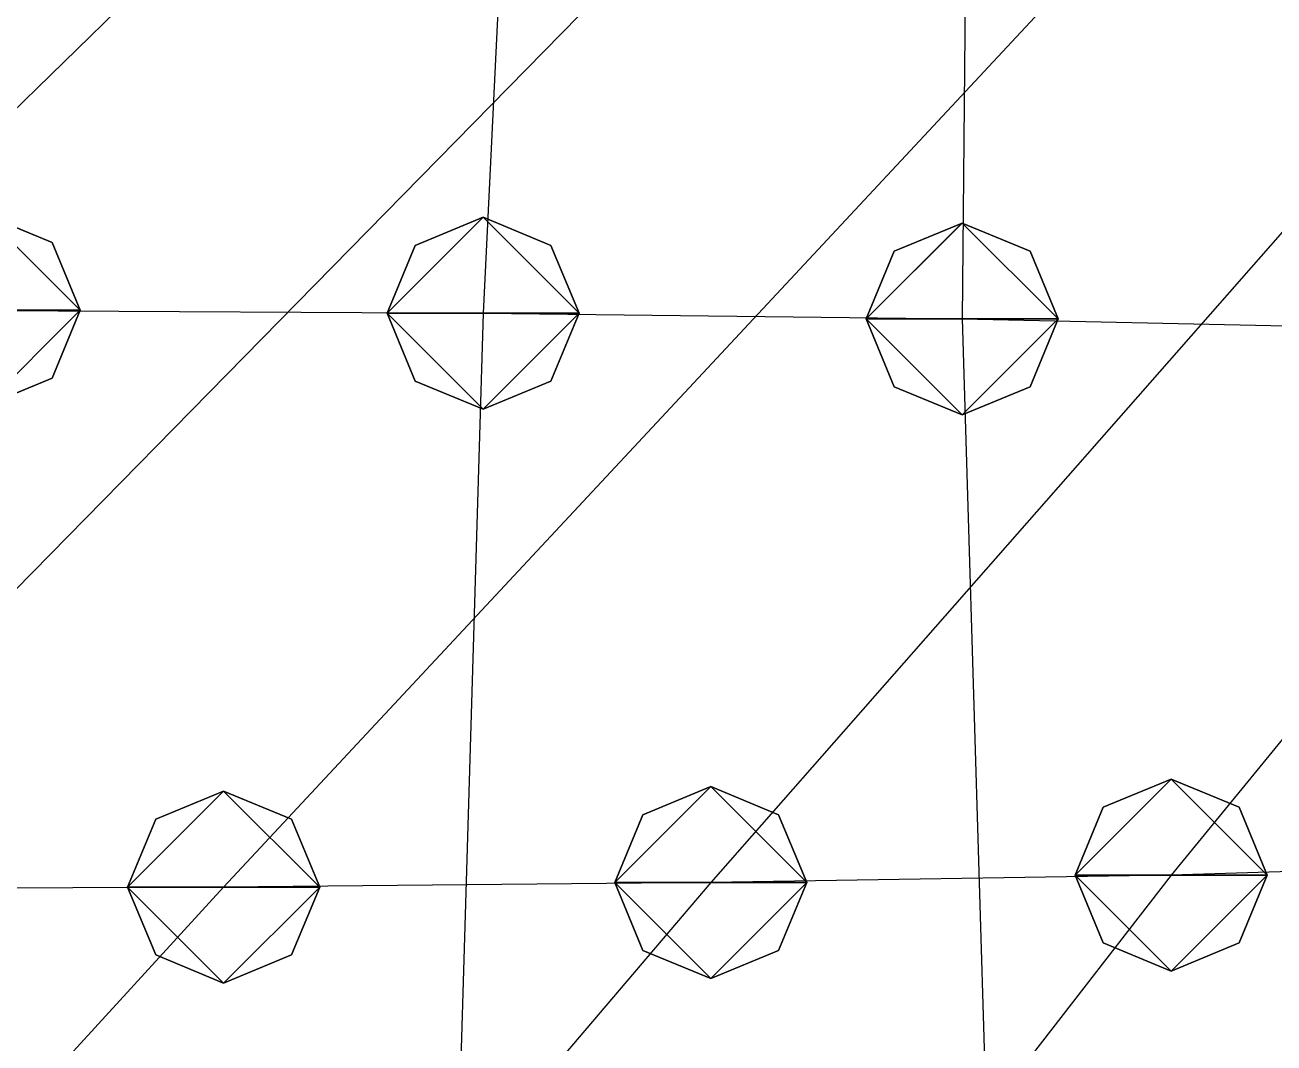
# Model space of a CAD drawing. Header units: metres. Extents: x -59 to 99, y -54 to 55.
# Drawn here: x -0.23 to 12.77, y -31.47 to -20.86 of the extents above; entities that cross this region are included whole.
import ezdxf

# ---------------------------------------------------------------- set-up
doc = ezdxf.new("R2010")
doc.units = ezdxf.units.M

msp = doc.modelspace()

# ---------------------------------------------------------------- linework, layer by layer
for p, q in [((5.0630875, -13.006203, -226.53896), (4.536083, -23.867195, -230.49078)), ((9.629581, -13.044731, -225.9801), (9.526428, -23.92662, -229.63622)), ((20.948685, -18.409348, -149.20023), (11.7027855, -29.71968, -146.73181)), ((16.790588, -18.542534, -147.28043), (6.9070206, -29.798447, -145.5957)), ((7.555294, -18.705124, -144.94443), (-3.3938313, -29.865913, -144.62265)), ((12.27956, -18.639244, -145.8881), (1.8347168, -29.844788, -144.9266)), ((2.7451897, -18.741272, -144.42993), (-8.672367, -29.863876, -144.6519)), ((0.048888326, -23.129211, -230.93582), (-0.6582184, -22.836319, -230.93578)), ((0.048888326, -23.129211, -230.93582), (-0.6582184, -22.836319, -230.93578)), ((0.048888326, -23.129211, -230.93582), (-0.6582184, -22.836319, -230.93578)), ((0.048888326, -23.129211, -230.93582), (-0.6582184, -22.836319, -230.93578)), ((4.536083, -22.867195, -230.49062), (3.8289766, -23.160088, -230.49066)), ((4.536083, -22.867195, -230.49062), (3.8289766, -23.160088, -230.49066)), ((4.536083, -22.867195, -230.49062), (3.8289766, -23.160088, -230.49066)), ((4.536083, -22.867195, -230.49062), (3.8289766, -23.160088, -230.49066)), ((5.24319, -23.160088, -230.49066), (4.536083, -22.867195, -230.49062)), ((5.24319, -23.160088, -230.49066), (4.536083, -22.867195, -230.49062)), ((5.24319, -23.160088, -230.49066), (4.536083, -22.867195, -230.49062)), ((5.24319, -23.160088, -230.49066), (4.536083, -22.867195, -230.49062)), ((9.526428, -22.92662, -229.63605), (8.819322, -23.219513, -229.6361)), ((9.526428, -22.92662, -229.63605), (8.819322, -23.219513, -229.6361)), ((9.526428, -22.92662, -229.63605), (8.819322, -23.219513, -229.6361)), ((9.526428, -22.92662, -229.63605), (8.819322, -23.219513, -229.6361)), ((10.233535, -23.219513, -229.6361), (9.526428, -22.92662, -229.63605)), ((10.233535, -23.219513, -229.6361), (9.526428, -22.92662, -229.63605)), ((10.233535, -23.219513, -229.6361), (9.526428, -22.92662, -229.63605)), ((10.233535, -23.219513, -229.6361), (9.526428, -22.92662, -229.63605)), ((0.3417815, -23.836319, -230.93594), (0.048888326, -23.129211, -230.93582)), ((0.3417815, -23.836319, -230.93594), (0.048888326, -23.129211, -230.93582)), ((0.3417815, -23.836319, -230.93594), (0.048888326, -23.129211, -230.93582)), ((0.3417815, -23.836319, -230.93594), (0.048888326, -23.129211, -230.93582)), ((3.8289766, -23.160088, -230.49066), (3.5360832, -23.867195, -230.49078)), ((3.8289766, -23.160088, -230.49066), (3.5360832, -23.867195, -230.49078)), ((3.8289766, -23.160088, -230.49066), (3.5360832, -23.867195, -230.49078)), ((3.8289766, -23.160088, -230.49066), (3.5360832, -23.867195, -230.49078)), ((5.536083, -23.867195, -230.49078), (5.24319, -23.160088, -230.49066)), ((5.536083, -23.867195, -230.49078), (5.24319, -23.160088, -230.49066)), ((5.536083, -23.867195, -230.49078), (5.24319, -23.160088, -230.49066)), ((5.536083, -23.867195, -230.49078), (5.24319, -23.160088, -230.49066)), ((8.819322, -23.219513, -229.6361), (8.526428, -23.92662, -229.63622)), ((8.819322, -23.219513, -229.6361), (8.526428, -23.92662, -229.63622)), ((8.819322, -23.219513, -229.6361), (8.526428, -23.92662, -229.63622)), ((8.819322, -23.219513, -229.6361), (8.526428, -23.92662, -229.63622)), ((10.526428, -23.92662, -229.63622), (10.233535, -23.219513, -229.6361)), ((10.526428, -23.92662, -229.63622), (10.233535, -23.219513, -229.6361)), ((10.526428, -23.92662, -229.63622), (10.233535, -23.219513, -229.6361)), ((10.526428, -23.92662, -229.63622), (10.233535, -23.219513, -229.6361)), ((-0.6582184, -23.836319, -230.93594), (4.536083, -23.867195, -230.49078)), ((0.048888326, -24.543427, -230.93607), (0.3417815, -23.836319, -230.93594)), ((0.048888326, -24.543427, -230.93607), (0.3417815, -23.836319, -230.93594)), ((0.048888326, -24.543427, -230.93607), (0.3417815, -23.836319, -230.93594)), ((0.048888326, -24.543427, -230.93607), (0.3417815, -23.836319, -230.93594)), ((3.5360832, -23.867195, -230.49078), (3.8289764, -24.574303, -230.4909)), ((3.5360832, -23.867195, -230.49078), (3.8289764, -24.574303, -230.4909)), ((3.5360832, -23.867195, -230.49078), (3.8289764, -24.574303, -230.4909)), ((3.5360832, -23.867195, -230.49078), (3.8289764, -24.574303, -230.4909)), ((4.536083, -23.867195, -230.49078), (4.213085, -34.699738, -234.8507)), ((4.536083, -23.867195, -230.49078), (9.526428, -23.92662, -229.63622)), ((5.24319, -24.574303, -230.4909), (5.536083, -23.867195, -230.49078)), ((5.24319, -24.574303, -230.4909), (5.536083, -23.867195, -230.49078)), ((5.24319, -24.574303, -230.4909), (5.536083, -23.867195, -230.49078)), ((5.24319, -24.574303, -230.4909), (5.536083, -23.867195, -230.49078)), ((8.526428, -23.92662, -229.63622), (8.819322, -24.633728, -229.63634)), ((8.526428, -23.92662, -229.63622), (8.819322, -24.633728, -229.63634)), ((8.526428, -23.92662, -229.63622), (8.819322, -24.633728, -229.63634)), ((8.526428, -23.92662, -229.63622), (8.819322, -24.633728, -229.63634)), ((9.526428, -23.92662, -229.63622), (14.086083, -24.025223, -228.23218)), ((9.526428, -23.92662, -229.63622), (9.854023, -34.770233, -233.8405)), ((10.233535, -24.633728, -229.63634), (10.526428, -23.92662, -229.63622)), ((10.233535, -24.633728, -229.63634), (10.526428, -23.92662, -229.63622)), ((10.233535, -24.633728, -229.63634), (10.526428, -23.92662, -229.63622)), ((10.233535, -24.633728, -229.63634), (10.526428, -23.92662, -229.63622)), ((-0.6582184, -24.836319, -230.93611), (0.048888326, -24.543427, -230.93607)), ((-0.6582184, -24.836319, -230.93611), (0.048888326, -24.543427, -230.93607)), ((-0.6582184, -24.836319, -230.93611), (0.048888326, -24.543427, -230.93607)), ((-0.6582184, -24.836319, -230.93611), (0.048888326, -24.543427, -230.93607)), ((3.8289764, -24.574303, -230.4909), (4.536083, -24.867195, -230.49095)), ((3.8289764, -24.574303, -230.4909), (4.536083, -24.867195, -230.49095)), ((3.8289764, -24.574303, -230.4909), (4.536083, -24.867195, -230.49095)), ((3.8289764, -24.574303, -230.4909), (4.536083, -24.867195, -230.49095)), ((4.536083, -24.867195, -230.49095), (5.24319, -24.574303, -230.4909)), ((4.536083, -24.867195, -230.49095), (5.24319, -24.574303, -230.4909)), ((4.536083, -24.867195, -230.49095), (5.24319, -24.574303, -230.4909)), ((4.536083, -24.867195, -230.49095), (5.24319, -24.574303, -230.4909)), ((8.819322, -24.633728, -229.63634), (9.526428, -24.92662, -229.63638)), ((8.819322, -24.633728, -229.63634), (9.526428, -24.92662, -229.63638)), ((8.819322, -24.633728, -229.63634), (9.526428, -24.92662, -229.63638)), ((8.819322, -24.633728, -229.63634), (9.526428, -24.92662, -229.63638)), ((9.526428, -24.92662, -229.63638), (10.233535, -24.633728, -229.63634)), ((9.526428, -24.92662, -229.63638), (10.233535, -24.633728, -229.63634)), ((9.526428, -24.92662, -229.63638), (10.233535, -24.633728, -229.63634)), ((9.526428, -24.92662, -229.63638), (10.233535, -24.633728, -229.63634)), ((11.7027855, -28.71968, -146.73164), (10.995679, -29.012573, -146.73169)), ((11.7027855, -28.71968, -146.73164), (10.995679, -29.012573, -146.73169)), ((11.7027855, -28.71968, -146.73164), (10.995679, -29.012573, -146.73169)), ((11.7027855, -28.71968, -146.73164), (10.995679, -29.012573, -146.73169)), ((12.409892, -29.012573, -146.73169), (11.7027855, -28.71968, -146.73164)), ((12.409892, -29.012573, -146.73169), (11.7027855, -28.71968, -146.73164)), ((12.409892, -29.012573, -146.73169), (11.7027855, -28.71968, -146.73164)), ((12.409892, -29.012573, -146.73169), (11.7027855, -28.71968, -146.73164)), ((1.8347168, -28.844788, -144.92644), (1.1276101, -29.13768, -144.92648)), ((1.8347168, -28.844788, -144.92644), (1.1276101, -29.13768, -144.92648)), ((1.8347168, -28.844788, -144.92644), (1.1276101, -29.13768, -144.92648)), ((1.8347168, -28.844788, -144.92644), (1.1276101, -29.13768, -144.92648)), ((2.5418234, -29.13768, -144.92648), (1.8347168, -28.844788, -144.92644)), ((2.5418234, -29.13768, -144.92648), (1.8347168, -28.844788, -144.92644)), ((2.5418234, -29.13768, -144.92648), (1.8347168, -28.844788, -144.92644)), ((2.5418234, -29.13768, -144.92648), (1.8347168, -28.844788, -144.92644)), ((6.9070206, -28.798447, -145.59554), (6.199914, -29.09134, -145.59558)), ((6.9070206, -28.798447, -145.59554), (6.199914, -29.09134, -145.59558)), ((6.9070206, -28.798447, -145.59554), (6.199914, -29.09134, -145.59558)), ((6.9070206, -28.798447, -145.59554), (6.199914, -29.09134, -145.59558)), ((7.614127, -29.09134, -145.59558), (6.9070206, -28.798447, -145.59554)), ((7.614127, -29.09134, -145.59558), (6.9070206, -28.798447, -145.59554)), ((7.614127, -29.09134, -145.59558), (6.9070206, -28.798447, -145.59554)), ((7.614127, -29.09134, -145.59558), (6.9070206, -28.798447, -145.59554)), ((1.1276101, -29.13768, -144.92648), (0.8347168, -29.844788, -144.9266)), ((1.1276101, -29.13768, -144.92648), (0.8347168, -29.844788, -144.9266)), ((1.1276101, -29.13768, -144.92648), (0.8347168, -29.844788, -144.9266)), ((1.1276101, -29.13768, -144.92648), (0.8347168, -29.844788, -144.9266)), ((2.8347168, -29.844788, -144.9266), (2.5418234, -29.13768, -144.92648)), ((2.8347168, -29.844788, -144.9266), (2.5418234, -29.13768, -144.92648)), ((2.8347168, -29.844788, -144.9266), (2.5418234, -29.13768, -144.92648)), ((2.8347168, -29.844788, -144.9266), (2.5418234, -29.13768, -144.92648)), ((6.199914, -29.09134, -145.59558), (5.9070206, -29.798447, -145.5957)), ((6.199914, -29.09134, -145.59558), (5.9070206, -29.798447, -145.5957)), ((6.199914, -29.09134, -145.59558), (5.9070206, -29.798447, -145.5957)), ((6.199914, -29.09134, -145.59558), (5.9070206, -29.798447, -145.5957)), ((7.9070206, -29.798447, -145.5957), (7.614127, -29.09134, -145.59558)), ((7.9070206, -29.798447, -145.5957), (7.614127, -29.09134, -145.59558)), ((7.9070206, -29.798447, -145.5957), (7.614127, -29.09134, -145.59558)), ((7.9070206, -29.798447, -145.5957), (7.614127, -29.09134, -145.59558)), ((10.995679, -29.012573, -146.73169), (10.7027855, -29.71968, -146.73181)), ((10.995679, -29.012573, -146.73169), (10.7027855, -29.71968, -146.73181)), ((10.995679, -29.012573, -146.73169), (10.7027855, -29.71968, -146.73181)), ((10.995679, -29.012573, -146.73169), (10.7027855, -29.71968, -146.73181)), ((12.7027855, -29.71968, -146.73181), (12.409892, -29.012573, -146.73169)), ((12.7027855, -29.71968, -146.73181), (12.409892, -29.012573, -146.73169)), ((12.7027855, -29.71968, -146.73181), (12.409892, -29.012573, -146.73169)), ((12.7027855, -29.71968, -146.73181), (12.409892, -29.012573, -146.73169)), ((16.064808, -29.593353, -148.54568), (11.7027855, -29.71968, -146.73181)), ((11.7027855, -29.71968, -146.73181), (2.8899002, -41.076508, -143.5873)), ((11.7027855, -29.71968, -146.73181), (6.9070206, -29.798447, -145.5957)), ((10.7027855, -29.71968, -146.73181), (10.995679, -30.426788, -146.73193)), ((10.7027855, -29.71968, -146.73181), (10.995679, -30.426788, -146.73193)), ((10.7027855, -29.71968, -146.73181), (10.995679, -30.426788, -146.73193)), ((10.7027855, -29.71968, -146.73181), (10.995679, -30.426788, -146.73193)), ((12.409892, -30.426788, -146.73193), (12.7027855, -29.71968, -146.73181)), ((12.409892, -30.426788, -146.73193), (12.7027855, -29.71968, -146.73181)), ((12.409892, -30.426788, -146.73193), (12.7027855, -29.71968, -146.73181)), ((12.409892, -30.426788, -146.73193), (12.7027855, -29.71968, -146.73181)), ((1.8347168, -29.844788, -144.9266), (-8.454231, -41.07508, -143.60136)), ((1.8347168, -29.844788, -144.9266), (-3.3938313, -29.865913, -144.62265)), ((6.9070206, -29.798447, -145.5957), (-2.7005863, -41.08616, -143.44559)), ((0.8347168, -29.844788, -144.9266), (1.12761, -30.551895, -144.92673)), ((0.8347168, -29.844788, -144.9266), (1.12761, -30.551895, -144.92673)), ((0.8347168, -29.844788, -144.9266), (1.12761, -30.551895, -144.92673)), ((0.8347168, -29.844788, -144.9266), (1.12761, -30.551895, -144.92673)), ((6.9070206, -29.798447, -145.5957), (1.8347168, -29.844788, -144.9266)), ((2.5418234, -30.551895, -144.92673), (2.8347168, -29.844788, -144.9266)), ((2.5418234, -30.551895, -144.92673), (2.8347168, -29.844788, -144.9266)), ((2.5418234, -30.551895, -144.92673), (2.8347168, -29.844788, -144.9266)), ((2.5418234, -30.551895, -144.92673), (2.8347168, -29.844788, -144.9266)), ((5.9070206, -29.798447, -145.5957), (6.199914, -30.505554, -145.59583)), ((5.9070206, -29.798447, -145.5957), (6.199914, -30.505554, -145.59583)), ((5.9070206, -29.798447, -145.5957), (6.199914, -30.505554, -145.59583)), ((5.9070206, -29.798447, -145.5957), (6.199914, -30.505554, -145.59583)), ((7.614127, -30.505554, -145.59583), (7.9070206, -29.798447, -145.5957)), ((7.614127, -30.505554, -145.59583), (7.9070206, -29.798447, -145.5957)), ((7.614127, -30.505554, -145.59583), (7.9070206, -29.798447, -145.5957)), ((7.614127, -30.505554, -145.59583), (7.9070206, -29.798447, -145.5957)), ((10.995679, -30.426788, -146.73193), (11.7027855, -30.71968, -146.73198)), ((10.995679, -30.426788, -146.73193), (11.7027855, -30.71968, -146.73198)), ((10.995679, -30.426788, -146.73193), (11.7027855, -30.71968, -146.73198)), ((10.995679, -30.426788, -146.73193), (11.7027855, -30.71968, -146.73198)), ((11.7027855, -30.71968, -146.73198), (12.409892, -30.426788, -146.73193)), ((11.7027855, -30.71968, -146.73198), (12.409892, -30.426788, -146.73193)), ((11.7027855, -30.71968, -146.73198), (12.409892, -30.426788, -146.73193)), ((11.7027855, -30.71968, -146.73198), (12.409892, -30.426788, -146.73193)), ((1.12761, -30.551895, -144.92673), (1.8347168, -30.844788, -144.92677)), ((1.12761, -30.551895, -144.92673), (1.8347168, -30.844788, -144.92677)), ((1.12761, -30.551895, -144.92673), (1.8347168, -30.844788, -144.92677)), ((1.12761, -30.551895, -144.92673), (1.8347168, -30.844788, -144.92677)), ((1.8347168, -30.844788, -144.92677), (2.5418234, -30.551895, -144.92673)), ((1.8347168, -30.844788, -144.92677), (2.5418234, -30.551895, -144.92673)), ((1.8347168, -30.844788, -144.92677), (2.5418234, -30.551895, -144.92673)), ((1.8347168, -30.844788, -144.92677), (2.5418234, -30.551895, -144.92673)), ((6.199914, -30.505554, -145.59583), (6.9070206, -30.798447, -145.59587)), ((6.199914, -30.505554, -145.59583), (6.9070206, -30.798447, -145.59587)), ((6.199914, -30.505554, -145.59583), (6.9070206, -30.798447, -145.59587)), ((6.199914, -30.505554, -145.59583), (6.9070206, -30.798447, -145.59587)), ((6.9070206, -30.798447, -145.59587), (7.614127, -30.505554, -145.59583)), ((6.9070206, -30.798447, -145.59587), (7.614127, -30.505554, -145.59583)), ((6.9070206, -30.798447, -145.59587), (7.614127, -30.505554, -145.59583)), ((6.9070206, -30.798447, -145.59587), (7.614127, -30.505554, -145.59583))]:
    msp.add_line(p, q)
for points in [[(-1.6582184, -23.836319, -230.93594), (-0.6582184, -22.836319, -230.93578), (0.3417815, -23.836319, -230.93594), (0.34188148, -23.83622, -230.93584)], [(-1.6582184, -23.836319, -230.93594), (-0.6582184, -22.836319, -230.93578), (0.3417815, -23.836319, -230.93594), (0.34188148, -23.83622, -230.93584)], [(-1.6582184, -23.836319, -230.93594), (-0.6582184, -22.836319, -230.93578), (0.3417815, -23.836319, -230.93594), (0.34188148, -23.83622, -230.93584)], [(-1.6582184, -23.836319, -230.93594), (-0.6582184, -22.836319, -230.93578), (0.3417815, -23.836319, -230.93594), (0.34188148, -23.83622, -230.93584)], [(-0.6582184, -22.836319, -230.93578), (0.048888326, -23.129211, -230.93582), (0.3417815, -23.836319, -230.93594), (0.34188148, -23.83622, -230.93584)], [(-0.6582184, -22.836319, -230.93578), (0.048888326, -23.129211, -230.93582), (0.3417815, -23.836319, -230.93594), (0.34188148, -23.83622, -230.93584)], [(-0.6582184, -22.836319, -230.93578), (0.048888326, -23.129211, -230.93582), (0.3417815, -23.836319, -230.93594), (0.34188148, -23.83622, -230.93584)], [(-0.6582184, -22.836319, -230.93578), (0.048888326, -23.129211, -230.93582), (0.3417815, -23.836319, -230.93594), (0.34188148, -23.83622, -230.93584)], [(3.5360832, -23.867195, -230.49078), (3.8289766, -23.160088, -230.49066), (4.536083, -22.867195, -230.49062), (4.5361834, -22.867096, -230.49051)], [(3.5360832, -23.867195, -230.49078), (3.8289766, -23.160088, -230.49066), (4.536083, -22.867195, -230.49062), (4.5361834, -22.867096, -230.49051)], [(3.5360832, -23.867195, -230.49078), (3.8289766, -23.160088, -230.49066), (4.536083, -22.867195, -230.49062), (4.5361834, -22.867096, -230.49051)], [(3.5360832, -23.867195, -230.49078), (3.8289766, -23.160088, -230.49066), (4.536083, -22.867195, -230.49062), (4.5361834, -22.867096, -230.49051)], [(3.5360832, -23.867195, -230.49078), (4.536083, -22.867195, -230.49062), (5.536083, -23.867195, -230.49078), (5.5361834, -23.867096, -230.49068)], [(3.5360832, -23.867195, -230.49078), (4.536083, -22.867195, -230.49062), (5.536083, -23.867195, -230.49078), (5.5361834, -23.867096, -230.49068)], [(3.5360832, -23.867195, -230.49078), (4.536083, -22.867195, -230.49062), (5.536083, -23.867195, -230.49078), (5.5361834, -23.867096, -230.49068)], [(3.5360832, -23.867195, -230.49078), (4.536083, -22.867195, -230.49062), (5.536083, -23.867195, -230.49078), (5.5361834, -23.867096, -230.49068)], [(4.536083, -22.867195, -230.49062), (5.24319, -23.160088, -230.49066), (5.536083, -23.867195, -230.49078), (5.5361834, -23.867096, -230.49068)], [(4.536083, -22.867195, -230.49062), (5.24319, -23.160088, -230.49066), (5.536083, -23.867195, -230.49078), (5.5361834, -23.867096, -230.49068)], [(4.536083, -22.867195, -230.49062), (5.24319, -23.160088, -230.49066), (5.536083, -23.867195, -230.49078), (5.5361834, -23.867096, -230.49068)], [(4.536083, -22.867195, -230.49062), (5.24319, -23.160088, -230.49066), (5.536083, -23.867195, -230.49078), (5.5361834, -23.867096, -230.49068)], [(8.526428, -23.92662, -229.63622), (8.819322, -23.219513, -229.6361), (9.526428, -22.92662, -229.63605), (9.526528, -22.926521, -229.63594)], [(8.526428, -23.92662, -229.63622), (8.819322, -23.219513, -229.6361), (9.526428, -22.92662, -229.63605), (9.526528, -22.926521, -229.63594)], [(8.526428, -23.92662, -229.63622), (8.819322, -23.219513, -229.6361), (9.526428, -22.92662, -229.63605), (9.526528, -22.926521, -229.63594)], [(8.526428, -23.92662, -229.63622), (8.819322, -23.219513, -229.6361), (9.526428, -22.92662, -229.63605), (9.526528, -22.926521, -229.63594)], [(8.526428, -23.92662, -229.63622), (9.526428, -22.92662, -229.63605), (10.526428, -23.92662, -229.63622), (10.526528, -23.926521, -229.63611)], [(8.526428, -23.92662, -229.63622), (9.526428, -22.92662, -229.63605), (10.526428, -23.92662, -229.63622), (10.526528, -23.926521, -229.63611)], [(8.526428, -23.92662, -229.63622), (9.526428, -22.92662, -229.63605), (10.526428, -23.92662, -229.63622), (10.526528, -23.926521, -229.63611)], [(8.526428, -23.92662, -229.63622), (9.526428, -22.92662, -229.63605), (10.526428, -23.92662, -229.63622), (10.526528, -23.926521, -229.63611)], [(9.526428, -22.92662, -229.63605), (10.233535, -23.219513, -229.6361), (10.526428, -23.92662, -229.63622), (10.526528, -23.926521, -229.63611)], [(9.526428, -22.92662, -229.63605), (10.233535, -23.219513, -229.6361), (10.526428, -23.92662, -229.63622), (10.526528, -23.926521, -229.63611)], [(9.526428, -22.92662, -229.63605), (10.233535, -23.219513, -229.6361), (10.526428, -23.92662, -229.63622), (10.526528, -23.926521, -229.63611)], [(9.526428, -22.92662, -229.63605), (10.233535, -23.219513, -229.6361), (10.526428, -23.92662, -229.63622), (10.526528, -23.926521, -229.63611)], [(0.3417815, -23.836319, -230.93594), (-0.6582184, -24.836319, -230.93611), (-1.6582184, -23.836319, -230.93594), (-1.6581184, -23.83622, -230.93584)], [(0.3417815, -23.836319, -230.93594), (-0.6582184, -24.836319, -230.93611), (-1.6582184, -23.836319, -230.93594), (-1.6581184, -23.83622, -230.93584)], [(0.3417815, -23.836319, -230.93594), (-0.6582184, -24.836319, -230.93611), (-1.6582184, -23.836319, -230.93594), (-1.6581184, -23.83622, -230.93584)], [(0.3417815, -23.836319, -230.93594), (-0.6582184, -24.836319, -230.93611), (-1.6582184, -23.836319, -230.93594), (-1.6581184, -23.83622, -230.93584)], [(0.3417815, -23.836319, -230.93594), (0.048888326, -24.543427, -230.93607), (-0.6582184, -24.836319, -230.93611), (-0.65811837, -24.83622, -230.936)], [(0.3417815, -23.836319, -230.93594), (0.048888326, -24.543427, -230.93607), (-0.6582184, -24.836319, -230.93611), (-0.65811837, -24.83622, -230.936)], [(0.3417815, -23.836319, -230.93594), (0.048888326, -24.543427, -230.93607), (-0.6582184, -24.836319, -230.93611), (-0.65811837, -24.83622, -230.936)], [(0.3417815, -23.836319, -230.93594), (0.048888326, -24.543427, -230.93607), (-0.6582184, -24.836319, -230.93611), (-0.65811837, -24.83622, -230.936)], [(4.536083, -24.867195, -230.49095), (3.8289764, -24.574303, -230.4909), (3.5360832, -23.867195, -230.49078), (3.536183, -23.867096, -230.49068)], [(5.536083, -23.867195, -230.49078), (4.536083, -24.867195, -230.49095), (3.5360832, -23.867195, -230.49078), (3.536183, -23.867096, -230.49068)], [(4.536083, -24.867195, -230.49095), (3.8289764, -24.574303, -230.4909), (3.5360832, -23.867195, -230.49078), (3.536183, -23.867096, -230.49068)], [(5.536083, -23.867195, -230.49078), (4.536083, -24.867195, -230.49095), (3.5360832, -23.867195, -230.49078), (3.536183, -23.867096, -230.49068)], [(4.536083, -24.867195, -230.49095), (3.8289764, -24.574303, -230.4909), (3.5360832, -23.867195, -230.49078), (3.536183, -23.867096, -230.49068)], [(5.536083, -23.867195, -230.49078), (4.536083, -24.867195, -230.49095), (3.5360832, -23.867195, -230.49078), (3.536183, -23.867096, -230.49068)], [(4.536083, -24.867195, -230.49095), (3.8289764, -24.574303, -230.4909), (3.5360832, -23.867195, -230.49078), (3.536183, -23.867096, -230.49068)], [(5.536083, -23.867195, -230.49078), (4.536083, -24.867195, -230.49095), (3.5360832, -23.867195, -230.49078), (3.536183, -23.867096, -230.49068)], [(5.536083, -23.867195, -230.49078), (5.24319, -24.574303, -230.4909), (4.536083, -24.867195, -230.49095), (4.5361834, -24.867096, -230.49084)], [(5.536083, -23.867195, -230.49078), (5.24319, -24.574303, -230.4909), (4.536083, -24.867195, -230.49095), (4.5361834, -24.867096, -230.49084)], [(5.536083, -23.867195, -230.49078), (5.24319, -24.574303, -230.4909), (4.536083, -24.867195, -230.49095), (4.5361834, -24.867096, -230.49084)], [(5.536083, -23.867195, -230.49078), (5.24319, -24.574303, -230.4909), (4.536083, -24.867195, -230.49095), (4.5361834, -24.867096, -230.49084)], [(9.526428, -24.92662, -229.63638), (8.819322, -24.633728, -229.63634), (8.526428, -23.92662, -229.63622), (8.526528, -23.926521, -229.63611)], [(10.526428, -23.92662, -229.63622), (9.526428, -24.92662, -229.63638), (8.526428, -23.92662, -229.63622), (8.526528, -23.926521, -229.63611)], [(9.526428, -24.92662, -229.63638), (8.819322, -24.633728, -229.63634), (8.526428, -23.92662, -229.63622), (8.526528, -23.926521, -229.63611)], [(10.526428, -23.92662, -229.63622), (9.526428, -24.92662, -229.63638), (8.526428, -23.92662, -229.63622), (8.526528, -23.926521, -229.63611)], [(9.526428, -24.92662, -229.63638), (8.819322, -24.633728, -229.63634), (8.526428, -23.92662, -229.63622), (8.526528, -23.926521, -229.63611)], [(10.526428, -23.92662, -229.63622), (9.526428, -24.92662, -229.63638), (8.526428, -23.92662, -229.63622), (8.526528, -23.926521, -229.63611)], [(9.526428, -24.92662, -229.63638), (8.819322, -24.633728, -229.63634), (8.526428, -23.92662, -229.63622), (8.526528, -23.926521, -229.63611)], [(10.526428, -23.92662, -229.63622), (9.526428, -24.92662, -229.63638), (8.526428, -23.92662, -229.63622), (8.526528, -23.926521, -229.63611)], [(10.526428, -23.92662, -229.63622), (10.233535, -24.633728, -229.63634), (9.526428, -24.92662, -229.63638), (9.526528, -24.926521, -229.63628)], [(10.526428, -23.92662, -229.63622), (10.233535, -24.633728, -229.63634), (9.526428, -24.92662, -229.63638), (9.526528, -24.926521, -229.63628)], [(10.526428, -23.92662, -229.63622), (10.233535, -24.633728, -229.63634), (9.526428, -24.92662, -229.63638), (9.526528, -24.926521, -229.63628)], [(10.526428, -23.92662, -229.63622), (10.233535, -24.633728, -229.63634), (9.526428, -24.92662, -229.63638), (9.526528, -24.926521, -229.63628)], [(10.7027855, -29.71968, -146.73181), (10.995679, -29.012573, -146.73169), (11.7027855, -28.71968, -146.73164), (11.702886, -28.719582, -146.73154)], [(10.7027855, -29.71968, -146.73181), (10.995679, -29.012573, -146.73169), (11.7027855, -28.71968, -146.73164), (11.702886, -28.719582, -146.73154)], [(10.7027855, -29.71968, -146.73181), (10.995679, -29.012573, -146.73169), (11.7027855, -28.71968, -146.73164), (11.702886, -28.719582, -146.73154)], [(10.7027855, -29.71968, -146.73181), (10.995679, -29.012573, -146.73169), (11.7027855, -28.71968, -146.73164), (11.702886, -28.719582, -146.73154)], [(10.7027855, -29.71968, -146.73181), (11.7027855, -28.71968, -146.73164), (12.7027855, -29.71968, -146.73181), (12.702886, -29.719582, -146.7317)], [(10.7027855, -29.71968, -146.73181), (11.7027855, -28.71968, -146.73164), (12.7027855, -29.71968, -146.73181), (12.702886, -29.719582, -146.7317)], [(10.7027855, -29.71968, -146.73181), (11.7027855, -28.71968, -146.73164), (12.7027855, -29.71968, -146.73181), (12.702886, -29.719582, -146.7317)], [(10.7027855, -29.71968, -146.73181), (11.7027855, -28.71968, -146.73164), (12.7027855, -29.71968, -146.73181), (12.702886, -29.719582, -146.7317)], [(11.7027855, -28.71968, -146.73164), (12.409892, -29.012573, -146.73169), (12.7027855, -29.71968, -146.73181), (12.702886, -29.719582, -146.7317)], [(11.7027855, -28.71968, -146.73164), (12.409892, -29.012573, -146.73169), (12.7027855, -29.71968, -146.73181), (12.702886, -29.719582, -146.7317)], [(11.7027855, -28.71968, -146.73164), (12.409892, -29.012573, -146.73169), (12.7027855, -29.71968, -146.73181), (12.702886, -29.719582, -146.7317)], [(11.7027855, -28.71968, -146.73164), (12.409892, -29.012573, -146.73169), (12.7027855, -29.71968, -146.73181), (12.702886, -29.719582, -146.7317)], [(0.8347168, -29.844788, -144.9266), (1.1276101, -29.13768, -144.92648), (1.8347168, -28.844788, -144.92644), (1.8348168, -28.844688, -144.92633)], [(0.8347168, -29.844788, -144.9266), (1.1276101, -29.13768, -144.92648), (1.8347168, -28.844788, -144.92644), (1.8348168, -28.844688, -144.92633)], [(0.8347168, -29.844788, -144.9266), (1.1276101, -29.13768, -144.92648), (1.8347168, -28.844788, -144.92644), (1.8348168, -28.844688, -144.92633)], [(0.8347168, -29.844788, -144.9266), (1.1276101, -29.13768, -144.92648), (1.8347168, -28.844788, -144.92644), (1.8348168, -28.844688, -144.92633)], [(0.8347168, -29.844788, -144.9266), (1.8347168, -28.844788, -144.92644), (2.8347168, -29.844788, -144.9266), (2.8348167, -29.844688, -144.9265)], [(0.8347168, -29.844788, -144.9266), (1.8347168, -28.844788, -144.92644), (2.8347168, -29.844788, -144.9266), (2.8348167, -29.844688, -144.9265)], [(0.8347168, -29.844788, -144.9266), (1.8347168, -28.844788, -144.92644), (2.8347168, -29.844788, -144.9266), (2.8348167, -29.844688, -144.9265)], [(0.8347168, -29.844788, -144.9266), (1.8347168, -28.844788, -144.92644), (2.8347168, -29.844788, -144.9266), (2.8348167, -29.844688, -144.9265)], [(1.8347168, -28.844788, -144.92644), (2.5418234, -29.13768, -144.92648), (2.8347168, -29.844788, -144.9266), (2.8348167, -29.844688, -144.9265)], [(1.8347168, -28.844788, -144.92644), (2.5418234, -29.13768, -144.92648), (2.8347168, -29.844788, -144.9266), (2.8348167, -29.844688, -144.9265)], [(1.8347168, -28.844788, -144.92644), (2.5418234, -29.13768, -144.92648), (2.8347168, -29.844788, -144.9266), (2.8348167, -29.844688, -144.9265)], [(1.8347168, -28.844788, -144.92644), (2.5418234, -29.13768, -144.92648), (2.8347168, -29.844788, -144.9266), (2.8348167, -29.844688, -144.9265)], [(5.9070206, -29.798447, -145.5957), (6.199914, -29.09134, -145.59558), (6.9070206, -28.798447, -145.59554), (6.9071207, -28.798347, -145.59543)], [(5.9070206, -29.798447, -145.5957), (6.199914, -29.09134, -145.59558), (6.9070206, -28.798447, -145.59554), (6.9071207, -28.798347, -145.59543)], [(5.9070206, -29.798447, -145.5957), (6.199914, -29.09134, -145.59558), (6.9070206, -28.798447, -145.59554), (6.9071207, -28.798347, -145.59543)], [(5.9070206, -29.798447, -145.5957), (6.199914, -29.09134, -145.59558), (6.9070206, -28.798447, -145.59554), (6.9071207, -28.798347, -145.59543)], [(5.9070206, -29.798447, -145.5957), (6.9070206, -28.798447, -145.59554), (7.9070206, -29.798447, -145.5957), (7.9071207, -29.798347, -145.5956)], [(5.9070206, -29.798447, -145.5957), (6.9070206, -28.798447, -145.59554), (7.9070206, -29.798447, -145.5957), (7.9071207, -29.798347, -145.5956)], [(5.9070206, -29.798447, -145.5957), (6.9070206, -28.798447, -145.59554), (7.9070206, -29.798447, -145.5957), (7.9071207, -29.798347, -145.5956)], [(5.9070206, -29.798447, -145.5957), (6.9070206, -28.798447, -145.59554), (7.9070206, -29.798447, -145.5957), (7.9071207, -29.798347, -145.5956)], [(6.9070206, -28.798447, -145.59554), (7.614127, -29.09134, -145.59558), (7.9070206, -29.798447, -145.5957), (7.9071207, -29.798347, -145.5956)], [(6.9070206, -28.798447, -145.59554), (7.614127, -29.09134, -145.59558), (7.9070206, -29.798447, -145.5957), (7.9071207, -29.798347, -145.5956)], [(6.9070206, -28.798447, -145.59554), (7.614127, -29.09134, -145.59558), (7.9070206, -29.798447, -145.5957), (7.9071207, -29.798347, -145.5956)], [(6.9070206, -28.798447, -145.59554), (7.614127, -29.09134, -145.59558), (7.9070206, -29.798447, -145.5957), (7.9071207, -29.798347, -145.5956)], [(11.7027855, -30.71968, -146.73198), (10.995679, -30.426788, -146.73193), (10.7027855, -29.71968, -146.73181), (10.702886, -29.719582, -146.7317)], [(12.7027855, -29.71968, -146.73181), (11.7027855, -30.71968, -146.73198), (10.7027855, -29.71968, -146.73181), (10.702886, -29.719582, -146.7317)], [(11.7027855, -30.71968, -146.73198), (10.995679, -30.426788, -146.73193), (10.7027855, -29.71968, -146.73181), (10.702886, -29.719582, -146.7317)], [(12.7027855, -29.71968, -146.73181), (11.7027855, -30.71968, -146.73198), (10.7027855, -29.71968, -146.73181), (10.702886, -29.719582, -146.7317)], [(11.7027855, -30.71968, -146.73198), (10.995679, -30.426788, -146.73193), (10.7027855, -29.71968, -146.73181), (10.702886, -29.719582, -146.7317)], [(12.7027855, -29.71968, -146.73181), (11.7027855, -30.71968, -146.73198), (10.7027855, -29.71968, -146.73181), (10.702886, -29.719582, -146.7317)], [(11.7027855, -30.71968, -146.73198), (10.995679, -30.426788, -146.73193), (10.7027855, -29.71968, -146.73181), (10.702886, -29.719582, -146.7317)], [(12.7027855, -29.71968, -146.73181), (11.7027855, -30.71968, -146.73198), (10.7027855, -29.71968, -146.73181), (10.702886, -29.719582, -146.7317)], [(12.7027855, -29.71968, -146.73181), (12.409892, -30.426788, -146.73193), (11.7027855, -30.71968, -146.73198), (11.702886, -30.719582, -146.73187)], [(12.7027855, -29.71968, -146.73181), (12.409892, -30.426788, -146.73193), (11.7027855, -30.71968, -146.73198), (11.702886, -30.719582, -146.73187)], [(12.7027855, -29.71968, -146.73181), (12.409892, -30.426788, -146.73193), (11.7027855, -30.71968, -146.73198), (11.702886, -30.719582, -146.73187)], [(12.7027855, -29.71968, -146.73181), (12.409892, -30.426788, -146.73193), (11.7027855, -30.71968, -146.73198), (11.702886, -30.719582, -146.73187)], [(1.8347168, -30.844788, -144.92677), (1.12761, -30.551895, -144.92673), (0.8347168, -29.844788, -144.9266), (0.8348168, -29.844688, -144.9265)], [(2.8347168, -29.844788, -144.9266), (1.8347168, -30.844788, -144.92677), (0.8347168, -29.844788, -144.9266), (0.8348168, -29.844688, -144.9265)], [(1.8347168, -30.844788, -144.92677), (1.12761, -30.551895, -144.92673), (0.8347168, -29.844788, -144.9266), (0.8348168, -29.844688, -144.9265)], [(2.8347168, -29.844788, -144.9266), (1.8347168, -30.844788, -144.92677), (0.8347168, -29.844788, -144.9266), (0.8348168, -29.844688, -144.9265)], [(1.8347168, -30.844788, -144.92677), (1.12761, -30.551895, -144.92673), (0.8347168, -29.844788, -144.9266), (0.8348168, -29.844688, -144.9265)], [(2.8347168, -29.844788, -144.9266), (1.8347168, -30.844788, -144.92677), (0.8347168, -29.844788, -144.9266), (0.8348168, -29.844688, -144.9265)], [(1.8347168, -30.844788, -144.92677), (1.12761, -30.551895, -144.92673), (0.8347168, -29.844788, -144.9266), (0.8348168, -29.844688, -144.9265)], [(2.8347168, -29.844788, -144.9266), (1.8347168, -30.844788, -144.92677), (0.8347168, -29.844788, -144.9266), (0.8348168, -29.844688, -144.9265)], [(2.8347168, -29.844788, -144.9266), (2.5418234, -30.551895, -144.92673), (1.8347168, -30.844788, -144.92677), (1.8348168, -30.844688, -144.92667)], [(2.8347168, -29.844788, -144.9266), (2.5418234, -30.551895, -144.92673), (1.8347168, -30.844788, -144.92677), (1.8348168, -30.844688, -144.92667)], [(2.8347168, -29.844788, -144.9266), (2.5418234, -30.551895, -144.92673), (1.8347168, -30.844788, -144.92677), (1.8348168, -30.844688, -144.92667)], [(2.8347168, -29.844788, -144.9266), (2.5418234, -30.551895, -144.92673), (1.8347168, -30.844788, -144.92677), (1.8348168, -30.844688, -144.92667)], [(6.9070206, -30.798447, -145.59587), (6.199914, -30.505554, -145.59583), (5.9070206, -29.798447, -145.5957), (5.9071207, -29.798347, -145.5956)], [(7.9070206, -29.798447, -145.5957), (6.9070206, -30.798447, -145.59587), (5.9070206, -29.798447, -145.5957), (5.9071207, -29.798347, -145.5956)], [(6.9070206, -30.798447, -145.59587), (6.199914, -30.505554, -145.59583), (5.9070206, -29.798447, -145.5957), (5.9071207, -29.798347, -145.5956)], [(7.9070206, -29.798447, -145.5957), (6.9070206, -30.798447, -145.59587), (5.9070206, -29.798447, -145.5957), (5.9071207, -29.798347, -145.5956)], [(6.9070206, -30.798447, -145.59587), (6.199914, -30.505554, -145.59583), (5.9070206, -29.798447, -145.5957), (5.9071207, -29.798347, -145.5956)], [(7.9070206, -29.798447, -145.5957), (6.9070206, -30.798447, -145.59587), (5.9070206, -29.798447, -145.5957), (5.9071207, -29.798347, -145.5956)], [(6.9070206, -30.798447, -145.59587), (6.199914, -30.505554, -145.59583), (5.9070206, -29.798447, -145.5957), (5.9071207, -29.798347, -145.5956)], [(7.9070206, -29.798447, -145.5957), (6.9070206, -30.798447, -145.59587), (5.9070206, -29.798447, -145.5957), (5.9071207, -29.798347, -145.5956)], [(7.9070206, -29.798447, -145.5957), (7.614127, -30.505554, -145.59583), (6.9070206, -30.798447, -145.59587), (6.9071207, -30.798347, -145.59576)], [(7.9070206, -29.798447, -145.5957), (7.614127, -30.505554, -145.59583), (6.9070206, -30.798447, -145.59587), (6.9071207, -30.798347, -145.59576)], [(7.9070206, -29.798447, -145.5957), (7.614127, -30.505554, -145.59583), (6.9070206, -30.798447, -145.59587), (6.9071207, -30.798347, -145.59576)], [(7.9070206, -29.798447, -145.5957), (7.614127, -30.505554, -145.59583), (6.9070206, -30.798447, -145.59587), (6.9071207, -30.798347, -145.59576)]]:
    msp.add_3dface(points)

doc.saveas('drawing.dxf')
